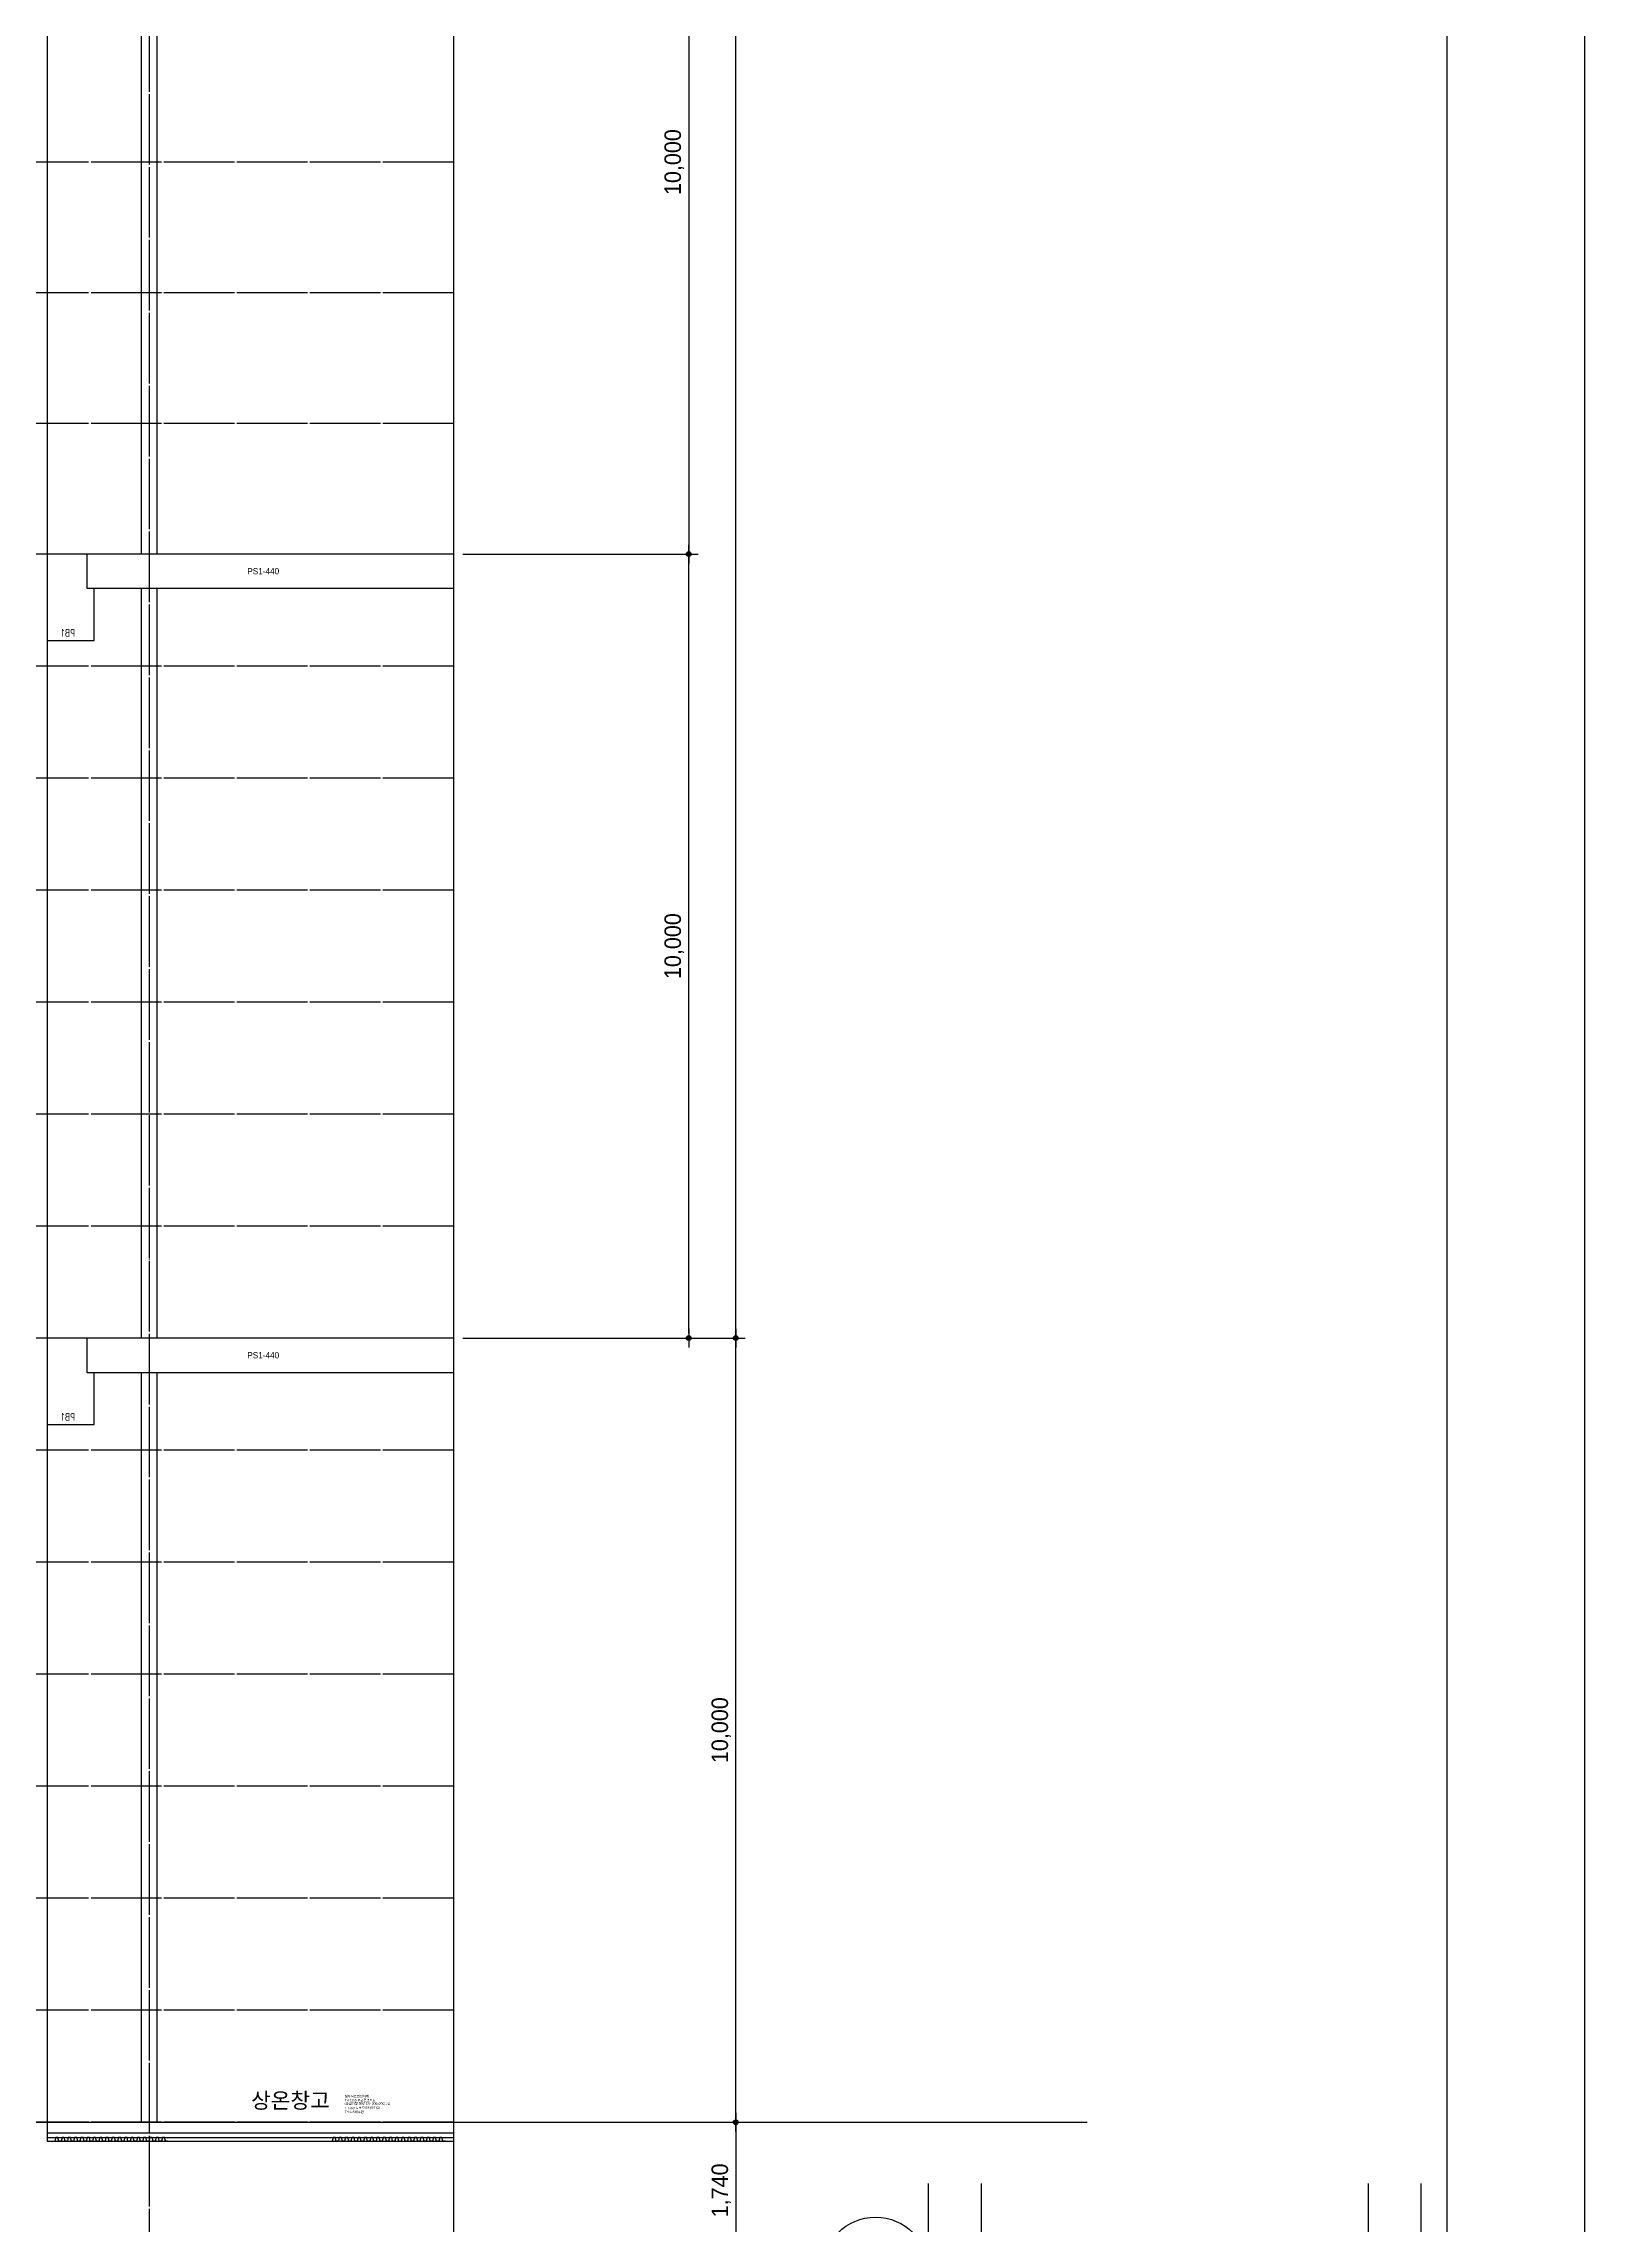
# Model space of a CAD drawing. Header units: millimetres. Extents: x 11948722 to 13111668, y -10771712 to -10232988.
# Drawn here: x 12518522 to 12538163, y -10577251 to -10549436 of the extents above; entities that cross this region are included whole.
import ezdxf
from ezdxf.enums import TextEntityAlignment as Align

# ---------------------------------------------------------------- set-up
doc = ezdxf.new("R2010")
doc.units = ezdxf.units.MM
doc.header["$LTSCALE"] = 150
doc.header["$MEASUREMENT"] = 0
doc.linetypes.add('CEN', pattern=[6.2, 6, -0.1, 0, -0.1])
doc.linetypes.add('X_PLAN_1F$0$CEN', pattern=[62, 60, -1, 0, -1])
doc.layers.get('0').update_dxf_attribs({"linetype": 'CONTINUOUS'})
doc.layers.get('Defpoints').update_dxf_attribs({"color": 117, "linetype": 'CONTINUOUS'})
for name, color, linetype in [('A-HAT-251', 251, 'CONTINUOUS'), ('A-중심선', 10, 'CEN'), ('CON-C', 2, 'CONTINUOUS'), ('ele11', 251, 'CONTINUOUS'), ('WALb', 3, 'CONTINUOUS'), ('X_PLAN_1F$0$A-중심선', 1, 'X_PLAN_1F$0$CEN'), ('Xref-계단단면도$0$3 dim0', 7, 'CONTINUOUS'), ('Xref-계단단면도$0$A-TIT', 2, 'CONTINUOUS'), ('바닥마감', 3, 'CONTINUOUS')]:
    doc.layers.add(name, color=color, linetype=linetype)
doc.styles.get("Standard").update_dxf_attribs({"font": 'NanumGothic.ttf'})
doc.styles.add('Xref-계단단면도$0$나눔고딕 Se', font='')
doc.styles.add('Xref-계단단면도$0$돋움', font='')
doc.styles.add('돋움', font='')
doc.styles.add('맑은고딕', font='malgun.ttf')
doc.styles.get('Xref-계단단면도$0$나눔고딕 Se').set_extended_font_data('Dotum')
doc.styles.get('Xref-계단단면도$0$돋움').set_extended_font_data('Dotum')
doc.styles.get('돋움').set_extended_font_data('Dotum')
doc.dimstyles.new('Xref-계단단면도$0$A1-100', dxfattribs={"dimtxt": 3, "dimasz": 1, "dimexe": 2, "dimexo": 2, "dimgap": 1, "dimtad": 1, "dimdec": 0, "dimzin": 12, "dimdsep": 46, "dimlunit": 6, "dimtxsty": 'Xref-계단단면도$0$나눔고딕 Se', "dimblk1": 'Xref-계단단면도$0$DIMDOT', "dimblk2": 'Xref-계단단면도$0$DIMDOT', "dimsah": 1, "dimcen": -1, "dimdle": 2, "dimclrd": 256, "dimclre": 256, "dimclrt": 3, "dimadec": 0, "dimazin": 0, "dimtfac": 1, "dimtdec": 0, "dimtix": 1, "dimtmove": 2, "dimatfit": 3, "dimldrblk": 'Xref-계단단면도$0$DIMDOT', "dimfxl": 1, "dimtvp": 1, "dimtolj": 1, "dimtzin": 12, "dimlwd": -1, "dimlwe": -1, "dimarcsym": 0})

# ---------------------------------------------------------------- blocks, each defined once
blk = doc.blocks.new('Xref-계단단면도$0$DIMDOT')
at = {"color": 0}
blk.add_line((-2, 0), (2, 0), dxfattribs=at)
for radius in [0.5, 0.25]:
    blk.add_circle((0, 0), radius, dxfattribs=at)
blk = doc.blocks.new('*D957')
at = {"layer": 'Defpoints', "color": 0, "ltscale": 1200}
for p in [(12523746, -10531448), (12527346, -10531448), (12523746, -10565948)]:
    blk.add_point(p, dxfattribs=at)
at = {"layer": 'Xref-계단단면도$0$3 dim0'}
for p, q in [((12523866, -10531448), (12527466, -10531448)), ((12527346, -10565888), (12527346, -10531508)), ((12523866, -10565948), (12527466, -10565948))]:
    blk.add_line(p, q, dxfattribs=at)
at = {"layer": 'Xref-계단단면도$0$3 dim0', "ltscale": 1200, "xscale": 60, "yscale": 60, "zscale": 60}
for p, rotation in [((12527346, -10531448), 90), ((12527346, -10565948), 270)]:
    blk.add_blockref('Xref-계단단면도$0$DIMDOT', p, dxfattribs=dict(at, rotation=rotation))
at = {"layer": 'Xref-계단단면도$0$3 dim0', "color": 3, "ltscale": 1200, "insert": (12527161, -10548698), "char_height": 210, "attachment_point": 5, "rotation": 90, "style": 'Xref-계단단면도$0$나눔고딕 Se'}
blk.add_mtext('\\A1;34,500', dxfattribs=at)
blk = doc.blocks.new('*D959')
at = {"layer": 'Defpoints', "color": 0, "ltscale": 1200}
for p in [(12523746, -10545948), (12523746, -10555948), (12526746, -10555948)]:
    blk.add_point(p, dxfattribs=at)
at = {"layer": 'Xref-계단단면도$0$3 dim0'}
for p, q in [((12523866, -10545948), (12526866, -10545948)), ((12526746, -10546008), (12526746, -10555888)), ((12523866, -10555948), (12526866, -10555948))]:
    blk.add_line(p, q, dxfattribs=at)
at = {"layer": 'Xref-계단단면도$0$3 dim0', "ltscale": 1200, "xscale": 60, "yscale": 60, "zscale": 60}
for p, rotation in [((12526746, -10545948), 90), ((12526746, -10555948), 270)]:
    blk.add_blockref('Xref-계단단면도$0$DIMDOT', p, dxfattribs=dict(at, rotation=rotation))
at = {"layer": 'Xref-계단단면도$0$3 dim0', "color": 3, "ltscale": 1200, "insert": (12526561, -10550948), "char_height": 210, "attachment_point": 5, "rotation": 90, "style": 'Xref-계단단면도$0$나눔고딕 Se'}
blk.add_mtext('\\A1;10,000', dxfattribs=at)
blk = doc.blocks.new('*D960')
at = {"layer": 'Defpoints', "color": 0, "ltscale": 1200}
for p in [(12523746, -10555948), (12526746, -10555948), (12523746, -10565948)]:
    blk.add_point(p, dxfattribs=at)
at = {"layer": 'Xref-계단단면도$0$3 dim0'}
for p, q in [((12523866, -10555948), (12526866, -10555948)), ((12526746, -10565888), (12526746, -10556008)), ((12523866, -10565948), (12526866, -10565948))]:
    blk.add_line(p, q, dxfattribs=at)
at = {"layer": 'Xref-계단단면도$0$3 dim0', "ltscale": 1200, "xscale": 60, "yscale": 60, "zscale": 60}
for p, rotation in [((12526746, -10555948), 90), ((12526746, -10565948), 270)]:
    blk.add_blockref('Xref-계단단면도$0$DIMDOT', p, dxfattribs=dict(at, rotation=rotation))
at = {"layer": 'Xref-계단단면도$0$3 dim0', "color": 3, "ltscale": 1200, "insert": (12526561, -10560948), "char_height": 210, "attachment_point": 5, "rotation": 90, "style": 'Xref-계단단면도$0$나눔고딕 Se'}
blk.add_mtext('\\A1;10,000', dxfattribs=at)
blk = doc.blocks.new('*D965')
at = {"layer": 'Defpoints', "color": 0, "ltscale": 1200}
for p in [(12523746, -10565948), (12527346, -10565948), (12523746, -10575948)]:
    blk.add_point(p, dxfattribs=at)
at = {"layer": 'Xref-계단단면도$0$3 dim0'}
for p, q in [((12523866, -10565948), (12527466, -10565948)), ((12527346, -10575888), (12527346, -10566008)), ((12523866, -10575948), (12527466, -10575948))]:
    blk.add_line(p, q, dxfattribs=at)
at = {"layer": 'Xref-계단단면도$0$3 dim0', "ltscale": 1200, "xscale": 60, "yscale": 60, "zscale": 60}
for p, rotation in [((12527346, -10565948), 90), ((12527346, -10575948), 270)]:
    blk.add_blockref('Xref-계단단면도$0$DIMDOT', p, dxfattribs=dict(at, rotation=rotation))
at = {"layer": 'Xref-계단단면도$0$3 dim0', "color": 3, "ltscale": 1200, "insert": (12527161, -10570948), "char_height": 210, "attachment_point": 5, "rotation": 90, "style": 'Xref-계단단면도$0$나눔고딕 Se'}
blk.add_mtext('\\A1;10,000', dxfattribs=at)
blk = doc.blocks.new('*D1306')
at = {"layer": 'Defpoints', "color": 0, "ltscale": 1200}
for p in [(12523746, -10575948), (12523746, -10577688), (12527346, -10577688)]:
    blk.add_point(p, dxfattribs=at)
at = {"layer": 'Xref-계단단면도$0$3 dim0'}
for p, q in [((12523866, -10575948), (12527466, -10575948)), ((12527346, -10576008), (12527346, -10577628)), ((12523866, -10577688), (12527466, -10577688))]:
    blk.add_line(p, q, dxfattribs=at)
at = {"layer": 'Xref-계단단면도$0$3 dim0', "ltscale": 1200, "xscale": 60, "yscale": 60, "zscale": 60}
for p, rotation in [((12527346, -10575948), 90), ((12527346, -10577688), 270)]:
    blk.add_blockref('Xref-계단단면도$0$DIMDOT', p, dxfattribs=dict(at, rotation=rotation))
at = {"layer": 'Xref-계단단면도$0$3 dim0', "color": 3, "ltscale": 1200, "insert": (12527161, -10576818), "char_height": 210, "attachment_point": 5, "rotation": 90, "style": 'Xref-계단단면도$0$나눔고딕 Se'}
blk.add_mtext('\\A1;1,740', dxfattribs=at)
blk = doc.blocks.new('PB1')
at = {"layer": 'CON-C', "ltscale": 1200, "flags": 128}
blk.add_lwpolyline([(-300, 0), (-300, 660), (-210, 660), (-210, 1100), (300, 1100), (300, 0)], close=True, dxfattribs=at)
at = {"layer": 'Defpoints', "color": 1, "width": 0.8}
blk.add_text('PB1', height=99.8, dxfattribs=at).set_placement((-57, 96), align=Align.MIDDLE_LEFT)

msp = doc.modelspace()

# ---------------------------------------------------------------- linework, layer by layer
at = {"layer": 'A-HAT-251'}
for points in [[(12518745, -10576188.2), (12518717, -10576188.2), (12518705, -10576143.2), (12518677, -10576143.2), (12518665, -10576188.2)], [(12518825, -10576188.2), (12518797, -10576188.2), (12518785, -10576143.2), (12518757, -10576143.2), (12518745, -10576188.2)], [(12518905, -10576188.2), (12518877, -10576188.2), (12518865, -10576143.2), (12518837, -10576143.2), (12518825, -10576188.2)], [(12518985, -10576188.2), (12518957, -10576188.2), (12518945, -10576143.2), (12518917, -10576143.2), (12518905, -10576188.2)], [(12519065, -10576188.2), (12519037, -10576188.2), (12519025, -10576143.2), (12518997, -10576143.2), (12518985, -10576188.2)], [(12519145, -10576188.2), (12519117, -10576188.2), (12519105, -10576143.2), (12519077, -10576143.2), (12519065, -10576188.2)], [(12519225, -10576188.2), (12519197, -10576188.2), (12519185, -10576143.2), (12519157, -10576143.2), (12519145, -10576188.2)], [(12519305, -10576188.2), (12519277, -10576188.2), (12519265, -10576143.2), (12519237, -10576143.2), (12519225, -10576188.2)], [(12519385, -10576188.2), (12519357, -10576188.2), (12519345, -10576143.2), (12519317, -10576143.2), (12519305, -10576188.2)], [(12519465, -10576188.2), (12519437, -10576188.2), (12519425, -10576143.2), (12519397, -10576143.2), (12519385, -10576188.2)], [(12519545, -10576188.2), (12519517, -10576188.2), (12519505, -10576143.2), (12519477, -10576143.2), (12519465, -10576188.2)], [(12519625, -10576188.2), (12519597, -10576188.2), (12519585, -10576143.2), (12519557, -10576143.2), (12519545, -10576188.2)], [(12519705, -10576188.2), (12519677, -10576188.2), (12519665, -10576143.2), (12519637, -10576143.2), (12519625, -10576188.2)], [(12519785, -10576188.2), (12519757, -10576188.2), (12519745, -10576143.2), (12519717, -10576143.2), (12519705, -10576188.2)], [(12519865, -10576188.2), (12519837, -10576188.2), (12519825, -10576143.2), (12519797, -10576143.2), (12519785, -10576188.2)], [(12519945, -10576188.2), (12519917, -10576188.2), (12519905, -10576143.2), (12519877, -10576143.2), (12519865, -10576188.2)], [(12520025, -10576188.2), (12519997, -10576188.2), (12519985, -10576143.2), (12519957, -10576143.2), (12519945, -10576188.2)], [(12520105, -10576188.2), (12520077, -10576188.2), (12520065, -10576143.2), (12520037, -10576143.2), (12520025, -10576188.2)], [(12522279.2, -10576188.2), (12522251.2, -10576188.2), (12522239.2, -10576143.2), (12522211.2, -10576143.2), (12522199.2, -10576188.2)], [(12522359.2, -10576188.2), (12522331.2, -10576188.2), (12522319.2, -10576143.2), (12522291.2, -10576143.2), (12522279.2, -10576188.2)], [(12522439.2, -10576188.2), (12522411.2, -10576188.2), (12522399.2, -10576143.2), (12522371.2, -10576143.2), (12522359.2, -10576188.2)], [(12522519.2, -10576188.2), (12522491.2, -10576188.2), (12522479.2, -10576143.2), (12522451.2, -10576143.2), (12522439.2, -10576188.2)], [(12522599.2, -10576188.2), (12522571.2, -10576188.2), (12522559.2, -10576143.2), (12522531.2, -10576143.2), (12522519.2, -10576188.2)], [(12522679.2, -10576188.2), (12522651.2, -10576188.2), (12522639.2, -10576143.2), (12522611.2, -10576143.2), (12522599.2, -10576188.2)], [(12522759.2, -10576188.2), (12522731.2, -10576188.2), (12522719.2, -10576143.2), (12522691.2, -10576143.2), (12522679.2, -10576188.2)], [(12522839.2, -10576188.2), (12522811.2, -10576188.2), (12522799.2, -10576143.2), (12522771.2, -10576143.2), (12522759.2, -10576188.2)], [(12522919.2, -10576188.2), (12522891.2, -10576188.2), (12522879.2, -10576143.2), (12522851.2, -10576143.2), (12522839.2, -10576188.2)], [(12522999.2, -10576188.2), (12522971.2, -10576188.2), (12522959.2, -10576143.2), (12522931.2, -10576143.2), (12522919.2, -10576188.2)], [(12523079.2, -10576188.2), (12523051.2, -10576188.2), (12523039.2, -10576143.2), (12523011.2, -10576143.2), (12522999.2, -10576188.2)], [(12523159.2, -10576188.2), (12523131.2, -10576188.2), (12523119.2, -10576143.2), (12523091.2, -10576143.2), (12523079.2, -10576188.2)], [(12523239.2, -10576188.2), (12523211.2, -10576188.2), (12523199.2, -10576143.2), (12523171.2, -10576143.2), (12523159.2, -10576188.2)], [(12523319.2, -10576188.2), (12523291.2, -10576188.2), (12523279.2, -10576143.2), (12523251.2, -10576143.2), (12523239.2, -10576188.2)], [(12523399.2, -10576188.2), (12523371.2, -10576188.2), (12523359.2, -10576143.2), (12523331.2, -10576143.2), (12523319.2, -10576188.2)], [(12523479.2, -10576188.2), (12523451.2, -10576188.2), (12523439.2, -10576143.2), (12523411.2, -10576143.2), (12523399.2, -10576188.2)], [(12523559.2, -10576188.2), (12523531.2, -10576188.2), (12523519.2, -10576143.2), (12523491.2, -10576143.2), (12523479.2, -10576188.2)], [(12523639.2, -10576188.2), (12523611.2, -10576188.2), (12523599.2, -10576143.2), (12523571.2, -10576143.2), (12523559.2, -10576188.2)]]:
    msp.add_lwpolyline(points, dxfattribs=at)
at = {"layer": 'A-중심선'}
for p, q in [((12519865.8, -10530548.2), (12519865.8, -10579644.2)), ((12523746.5, -10550948.2), (12506120.5, -10550948.2)), ((12523746.5, -10552614.8), (12506120.5, -10552614.8)), ((12523746.5, -10554281.5), (12506120.5, -10554281.5)), ((12523746.5, -10555948.2), (12506120.5, -10555948.2)), ((12523746.5, -10557376.7), (12506120.5, -10557376.7)), ((12523746.5, -10558805.3), (12506120.5, -10558805.3)), ((12523746.5, -10560233.9), (12506120.5, -10560233.9)), ((12523746.5, -10561662.4), (12506120.5, -10561662.4)), ((12523746.5, -10563091), (12506120.5, -10563091)), ((12523746.5, -10564519.6), (12506120.5, -10564519.6)), ((12523746.5, -10565948.2), (12506120.5, -10565948.2)), ((12523746.5, -10567376.7), (12506120.5, -10567376.7)), ((12523746.5, -10568805.3), (12506120.5, -10568805.3)), ((12523746.5, -10570233.9), (12506120.5, -10570233.9)), ((12523746.5, -10571662.4), (12506120.5, -10571662.4)), ((12523746.5, -10573091), (12506120.5, -10573091)), ((12523746.5, -10574519.6), (12506120.5, -10574519.6)), ((12523746.5, -10575948.2), (12506120.5, -10575948.2))]:
    msp.add_line(p, q, dxfattribs=at)
at = {"layer": 'CON-C', "ltscale": 1200}
for p, q in [((12518565.8, -10531948.2), (12518565.8, -10565948.2)), ((12518565.8, -10565948.2), (12518565.8, -10576188.2)), ((12518565.8, -10576188.2), (12523746.5, -10576188.2))]:
    msp.add_line(p, q, dxfattribs=at)
for points in [[(12523746.5, -10555948.2), (12519075.8, -10555948.2)], [(12523746.5, -10556388.2), (12519165.8, -10556388.2)], [(12523746.5, -10565948.2), (12519075.8, -10565948.2)], [(12523746.5, -10566388.2), (12519165.8, -10566388.2)]]:
    msp.add_lwpolyline(points, dxfattribs=at)
at = {"layer": 'Defpoints', "linetype": 'ByBlock'}
for p, q in [((12529802.7, -10578885.2), (12529802.7, -10576728.5)), ((12530477.7, -10578885.2), (12530477.7, -10576728.5)), ((12535408.9, -10578885.2), (12535408.9, -10576728.5)), ((12536083.9, -10578885.2), (12536083.9, -10576728.5))]:
    msp.add_line(p, q, dxfattribs=at)
at = {"layer": 'Defpoints', "ltscale": 1200}
for points in [[(12493612.7, -10524159.4), (12538162.7, -10524159.4), (12538162.7, -10587159.4), (12493612.7, -10587159.4)], [(12495465.7, -10580484.4), (12536415.7, -10580484.4), (12536415.7, -10525959.4), (12495465.7, -10525959.4)], [(12506120.5, -10530548.2), (12523746.5, -10530548.2), (12523746.5, -10580206.1), (12506120.5, -10580206.1)]]:
    msp.add_lwpolyline(points, close=True, dxfattribs=at)
at = {"layer": 'ele11', "ltscale": 0.5}
for p, q in [((12518565.8, -10576083.2), (12523746.5, -10576083.2)), ((12518565.8, -10576143.2), (12523746.5, -10576143.2))]:
    msp.add_line(p, q, dxfattribs=at)
at = {"layer": 'WALb', "ltscale": 1200}
for p, q in [((12519765.8, -10546388.2), (12519765.8, -10555948.2)), ((12519965.8, -10546388.2), (12519965.8, -10555948.2)), ((12519765.8, -10556388.2), (12519765.8, -10565948.2)), ((12519965.8, -10556388.2), (12519965.8, -10565948.2)), ((12519765.8, -10566388.2), (12519765.8, -10575948.2)), ((12519965.8, -10566388.2), (12519965.8, -10575948.2))]:
    msp.add_line(p, q, dxfattribs=at)
at = {"layer": 'X_PLAN_1F$0$A-중심선', "ltscale": 1200}
msp.add_line((12499946.1, -10575948.2), (12531825.7, -10575948.2), dxfattribs=at)
at = {"layer": 'Xref-계단단면도$0$A-TIT'}
msp.add_circle((12529127.7, -10577835.2), 675, dxfattribs=at)
at = {"layer": '바닥마감', "color": 3}
msp.add_lwpolyline([(12518565.8, -10575948.2), (12523746.5, -10575948.2)], dxfattribs=at)

# ---------------------------------------------------------------- block references
at = {"layer": 'CON-C', "ltscale": 1200, "xscale": -1}
for p in [(12518865.8, -10557048.2), (12518865.8, -10567048.2)]:
    msp.add_blockref('PB1', p, dxfattribs=at)

# ---------------------------------------------------------------- texts
at = {"layer": 'Defpoints', "style": 'Xref-계단단면도$0$돋움'}
for p in [(12521118, -10556205.6, -94135), (12521118, -10566205.6, -94135)]:
    msp.add_text('PS1-440', height=80, dxfattribs=at).set_placement(p)
at = {"layer": 'Defpoints', "style": '맑은고딕'}
msp.add_text('상온창고', height=200, dxfattribs=at).set_placement((12521166.5, -10575670.9), align=Align.MIDDLE_LEFT)
at = {"layer": 'Defpoints', "ltscale": 1200, "style": '돋움'}
for s, p in [('THK135 무근콘크리트', (12522358.7, -10575667.8)), ('THK60 보호모르타르마감', (12522358.7, -10575767.8)), ('THK45배수판', (12522358.7, -10575817.8)), ('(용접이형 철망 D8- 200x200)1겹', (12522358.7, -10575710.3)), ('침투식표면강화제', (12522358.7, -10575617.8))]:
    msp.add_text(s, height=30, dxfattribs=at).set_placement(p, align=Align.MIDDLE_LEFT)

# ---------------------------------------------------------------- dimensions: what is measured, and where the dimension line sits
at = {"layer": 'Xref-계단단면도$0$3 dim0'}
for base, p1, p2, angle, picture, middle in [((12527346.5, -10531448.2), (12523746.5, -10565948.2), (12523746.5, -10531448.2), 90, '*D957', (12527161.1, -10548698.2)), ((12526746.5, -10555948.2), (12523746.5, -10545948.2), (12523746.5, -10555948.2), 90, '*D959', (12526561.1, -10550948.2)), ((12526746.5, -10555948.2), (12523746.5, -10565948.2), (12523746.5, -10555948.2), 270, '*D960', (12526561.1, -10560948.2)), ((12527346.5, -10565948.2), (12523746.5, -10575948.2), (12523746.5, -10565948.2), 90, '*D965', (12527161.1, -10570948.2)), ((12527346.5, -10577688.2), (12523746.5, -10575948.2), (12523746.5, -10577688.2), 270, '*D1306', (12527161.1, -10576818.2))]:
    dim = msp.add_linear_dim(base=base, p1=p1, p2=p2, angle=angle, dimstyle='Xref-계단단면도$0$A1-100', override={"dimscale": 60, "dimtxt": 3.5}, dxfattribs=at)
    dim.commit()
    dim.dimension.update_dxf_attribs({"geometry": picture, "text_midpoint": middle})

doc.saveas('drawing.dxf')
